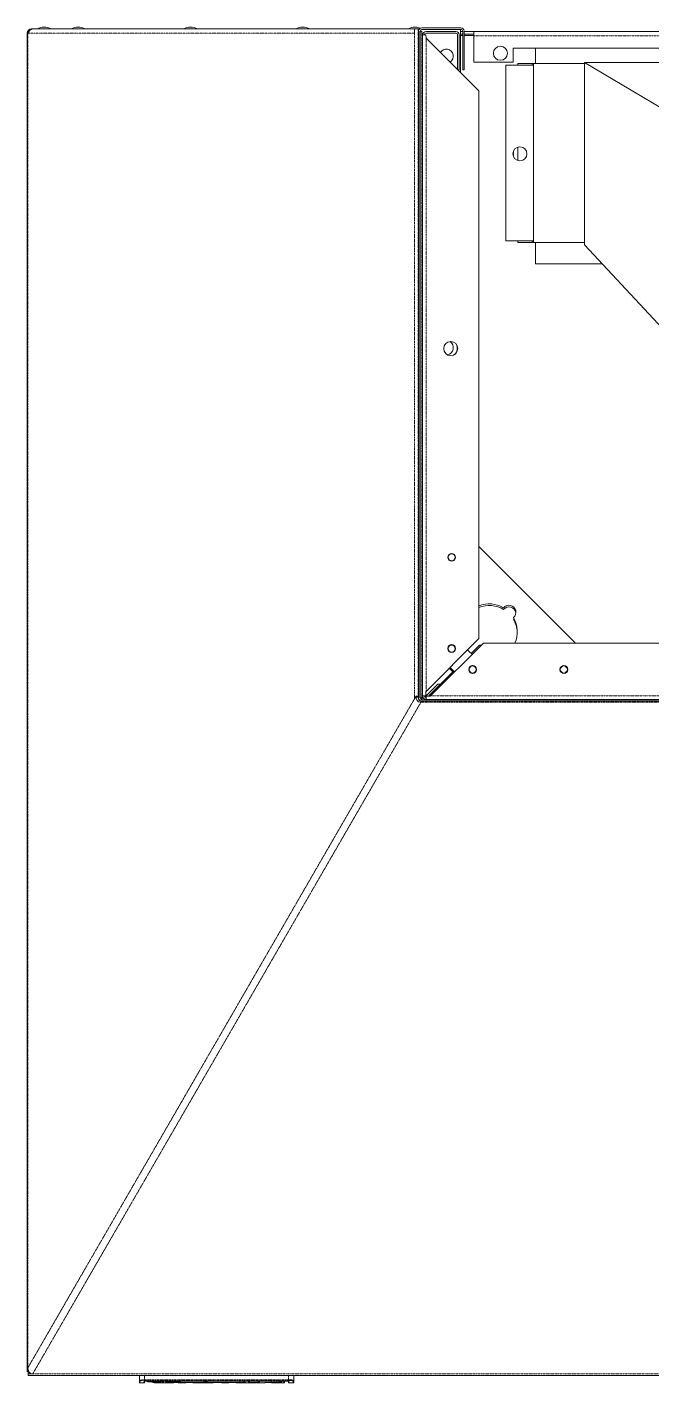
# Model space of a CAD drawing. Header units: millimetres. Extents: x 46989 to 543236, y 252623 to 526638.
# Drawn here: x 59520 to 67534, y 442613 to 460006 of the extents above; entities that cross this region are included whole.
import ezdxf

# ---------------------------------------------------------------- set-up
doc = ezdxf.new("R2010")
doc.units = ezdxf.units.MM
doc.linetypes.add('PHANTOM', pattern=[20, 10, -2, 2, -2, 2, -2])

msp = doc.modelspace()

# ---------------------------------------------------------------- linework, layer by layer
at = {"color": 7, "lineweight": 13, "ltscale": 0.03937}
for p, q in [((59520, 459928), (59520, 442757)), ((59609, 459984), (64491, 459984)), ((64543, 451400), (64543, 459955)), ((64563, 451400), (64563, 459955)), ((64594, 451425), (64594, 459908)), ((75286, 459950), (65252, 459950)), ((64637, 459865), (65314, 459188)), ((65756, 459736), (70076, 459736)), ((66669, 459539), (66017, 459539)), ((66669, 459554), (66669, 457214)), ((73869, 459554), (66669, 459554)), ((66669, 459554), (68289, 458592)), ((65662, 459518), (65662, 457264)), ((66017, 459518), (66017, 457264)), ((65314, 459188), (65314, 452161)), ((66669, 457242), (66017, 457242)), ((66669, 457214), (68289, 455475)), ((66897, 456969), (66043, 456969)), ((65314, 453341), (66553, 452102)), ((64637, 451483), (65314, 452161)), ((65373, 452102), (64695, 451425)), ((65373, 452102), (75264, 452102)), ((76020, 451377), (64585, 451377)), ((76020, 451357), (64585, 451357)), ((76000, 451382), (64637, 451382)), ((59534, 442708), (81005, 442708)), ((61025, 442707), (62875, 442707)), ((61068, 442636), (62831, 442636)), ((62831, 442636), (61068, 442636))]:
    msp.add_line(p, q, dxfattribs=at)
at = {"color": 7, "lineweight": 13, "ltscale": 0.000355}
for p, q in [((59520, 459928), (59530, 459928)), ((59520, 442757), (59530, 442757))]:
    msp.add_line(p, q, dxfattribs=at)
at = {"color": 7, "linetype": 'PHANTOM', "lineweight": 13, "ltscale": 0.03937}
for p, q in [((59530, 459928), (64491, 459928)), ((59530, 459928), (59530, 442807)), ((64491, 459928), (64491, 451392)), ((64538, 459984), (64538, 451423)), ((64585, 459912), (64585, 451458)), ((75286, 459893), (65252, 459893)), ((64637, 451483), (64637, 459865)), ((64491, 451392), (59530, 442807)), ((75942, 451425), (64695, 451425)), ((64571, 451344), (59592, 442728)), ((64571, 451344), (75968, 451344)), ((59592, 442728), (80947, 442728)), ((61025, 442652), (62875, 442652)), ((61025, 442645), (62875, 442645))]:
    msp.add_line(p, q, dxfattribs=at)
at = {"color": 7, "lineweight": 13, "ltscale": 0.000238}
msp.add_line((59577, 459984), (59577, 459978), dxfattribs=at)
at = {"color": 7, "lineweight": 13, "ltscale": 0.001129}
msp.add_line((59577, 459984), (59609, 459984), dxfattribs=at)
at = {"color": 7, "lineweight": 13, "ltscale": 0.000263}
for p, q in [((60084, 459984), (60092, 459984)), ((61525, 459984), (61532, 459984)), ((62965, 459984), (62973, 459984)), ((64406, 459984), (64413, 459984))]:
    msp.add_line(p, q, dxfattribs=at)
at = {"color": 7, "lineweight": 13, "ltscale": 0.002591}
for p, q in [((60092, 459984), (60166, 459984)), ((61532, 459984), (61607, 459984)), ((62973, 459984), (63048, 459984)), ((64413, 459984), (64488, 459984))]:
    msp.add_line(p, q, dxfattribs=at)
at = {"color": 7, "lineweight": 13, "ltscale": 0.003397}
for p, q in [((60166, 459984), (60264, 459984)), ((61607, 459984), (61705, 459984)), ((63048, 459984), (63145, 459984))]:
    msp.add_line(p, q, dxfattribs=at)
at = {"color": 7, "lineweight": 13, "ltscale": 0.0001}
msp.add_line((64488, 459984), (64491, 459984), dxfattribs=at)
at = {"color": 7, "lineweight": 13, "ltscale": 0.00162}
msp.add_line((64491, 459984), (64538, 459984), dxfattribs=at)
at = {"color": 7, "lineweight": 13, "ltscale": 0.001975}
for p, q in [((64491, 459984), (64491, 459928)), ((65252, 459950), (65252, 459893))]:
    msp.add_line(p, q, dxfattribs=at)
at = {"color": 7, "lineweight": 13, "ltscale": 0.000593}
msp.add_line((64555, 459984), (64538, 459984), dxfattribs=at)
at = {"color": 7, "lineweight": 13, "ltscale": 0.000703}
for p, q in [((64583, 459955), (64563, 459955)), ((64583, 451400), (64563, 451400)), ((64585, 451398), (64585, 451377))]:
    msp.add_line(p, q, dxfattribs=at)
at = {"color": 7, "lineweight": 13, "ltscale": 0.001477}
for p, q in [((64583, 459955), (64585, 459912)), ((64635, 459908), (64637, 459865))]:
    msp.add_line(p, q, dxfattribs=at)
at = {"color": 7, "lineweight": 13, "ltscale": 0.017375}
for p, q in [((64585, 459997), (65085, 459997)), ((64585, 459977), (65085, 459977))]:
    msp.add_line(p, q, dxfattribs=at)
at = {"color": 7, "lineweight": 13, "ltscale": 0.00046}
for p, q in [((64594, 459903), (64585, 459912)), ((64585, 451458), (64594, 451468))]:
    msp.add_line(p, q, dxfattribs=at)
at = {"color": 7, "lineweight": 13, "ltscale": 0.0007}
for p, q in [((64594, 459908), (64615, 459908)), ((65062, 459456), (65042, 459456)), ((65128, 459457), (65108, 459457)), ((64594, 451425), (64615, 451425)), ((64637, 451382), (64637, 451402))]:
    msp.add_line(p, q, dxfattribs=at)
at = {"color": 7, "lineweight": 13, "ltscale": 0.000639}
msp.add_line((64615, 459908), (64633, 459908), dxfattribs=at)
at = {"color": 7, "lineweight": 13, "ltscale": 0.001481}
msp.add_line((64633, 459908), (64637, 459865), dxfattribs=at)
at = {"color": 7, "lineweight": 13, "ltscale": 6.5e-05}
msp.add_line((64633, 459908), (64635, 459908), dxfattribs=at)
at = {"color": 7, "lineweight": 13, "ltscale": 0.0133}
for p, q in [((65020, 459950), (64637, 459950)), ((65020, 459930), (64637, 459930))]:
    msp.add_line(p, q, dxfattribs=at)
at = {"color": 7, "lineweight": 13, "ltscale": 0.0157}
for p, q in [((65042, 459456), (65042, 459908)), ((65062, 459456), (65062, 459908))]:
    msp.add_line(p, q, dxfattribs=at)
at = {"color": 7, "lineweight": 13, "ltscale": 0.01918}
msp.add_line((65078, 459425), (65078, 459977), dxfattribs=at)
at = {"color": 7, "lineweight": 13, "ltscale": 0.001045}
for p, q in [((65078, 459950), (65108, 459950)), ((65078, 459916), (65108, 459916)), ((65108, 459898), (65078, 459898))]:
    msp.add_line(p, q, dxfattribs=at)
at = {"color": 7, "lineweight": 13, "ltscale": 0.017275}
for p, q in [((65108, 459955), (65108, 459457)), ((65128, 459955), (65128, 459457))]:
    msp.add_line(p, q, dxfattribs=at)
at = {"color": 7, "lineweight": 13, "ltscale": 0.004323}
for p, q in [((65128, 459950), (65252, 459950)), ((65128, 459916), (65252, 459916)), ((65252, 459898), (65128, 459898))]:
    msp.add_line(p, q, dxfattribs=at)
at = {"color": 7, "lineweight": 13, "ltscale": 0.011725}
msp.add_line((65252, 459893), (65252, 459556), dxfattribs=at)
at = {"color": 7, "lineweight": 13, "ltscale": 0.00625}
msp.add_line((65756, 459556), (65756, 459736), dxfattribs=at)
at = {"color": 7, "lineweight": 13, "ltscale": 0.006827}
msp.add_line((66043, 459736), (66043, 459539), dxfattribs=at)
at = {"color": 7, "lineweight": 13, "ltscale": 0.0175}
msp.add_line((65252, 459556), (65756, 459556), dxfattribs=at)
at = {"color": 7, "lineweight": 13, "ltscale": 0.000702}
for p, q in [((65815, 459518), (65815, 459538)), ((65997, 459518), (65997, 459538))]:
    msp.add_line(p, q, dxfattribs=at)
at = {"color": 7, "lineweight": 13, "ltscale": 0.007013}
for p, q in [((65815, 459538), (66017, 459538)), ((66017, 457242), (65815, 457242))]:
    msp.add_line(p, q, dxfattribs=at)
at = {"color": 7, "lineweight": 13, "ltscale": 0.00075}
for p, q in [((66017, 459518), (66017, 459539)), ((65997, 457242), (65997, 457264)), ((66017, 457242), (66017, 457264))]:
    msp.add_line(p, q, dxfattribs=at)
at = {"color": 7, "lineweight": 13, "ltscale": 0.012336}
for p, q in [((66017, 459518), (65662, 459518)), ((65662, 457264), (66017, 457264))]:
    msp.add_line(p, q, dxfattribs=at)
at = {"color": 7, "linetype": 'PHANTOM', "lineweight": 13, "ltscale": 0.002321}
msp.add_line((65758, 458413), (65758, 458347), dxfattribs=at)
at = {"color": 7, "lineweight": 13, "ltscale": 0.005969}
msp.add_line((65815, 458466), (65815, 458294), dxfattribs=at)
at = {"color": 7, "lineweight": 13, "ltscale": 0.000748}
msp.add_line((65815, 457242), (65815, 457264), dxfattribs=at)
at = {"color": 7, "lineweight": 13, "ltscale": 0.0095}
msp.add_line((66043, 456969), (66043, 457242), dxfattribs=at)
at = {"color": 7, "lineweight": 13, "ltscale": 0.005159}
msp.add_line((65321, 452077), (65216, 451972), dxfattribs=at)
at = {"color": 7, "lineweight": 13, "ltscale": 0.000921}
msp.add_line((65348, 452077), (65321, 452077), dxfattribs=at)
at = {"color": 7, "lineweight": 13, "ltscale": 0.015332}
msp.add_line((64979, 451735), (64667, 451423), dxfattribs=at)
at = {"color": 7, "lineweight": 13, "ltscale": 0.002869}
for p, q in [((64934, 451780), (64992, 451722)), ((65003, 451733), (64945, 451791))]:
    msp.add_line(p, q, dxfattribs=at)
at = {"color": 7, "lineweight": 13, "ltscale": 0.00825}
msp.add_line((64790, 451577), (64622, 451409), dxfattribs=at)
at = {"color": 7, "lineweight": 13, "ltscale": 0.00107}
msp.add_line((64820, 451577), (64790, 451577), dxfattribs=at)
at = {"color": 7, "lineweight": 13, "ltscale": 0.001272}
msp.add_line((64509, 451423), (64491, 451392), dxfattribs=at)
at = {"color": 7, "lineweight": 13, "ltscale": 0.000985}
msp.add_line((64509, 451423), (64538, 451423), dxfattribs=at)
at = {"color": 7, "lineweight": 13, "ltscale": 0.000241}
msp.add_line((64538, 451423), (64543, 451428), dxfattribs=at)
at = {"color": 7, "lineweight": 13, "ltscale": 0.000527}
msp.add_line((64571, 451344), (64571, 451360), dxfattribs=at)
at = {"color": 7, "lineweight": 13, "ltscale": 0.000117}
msp.add_line((64585, 451458), (64583, 451456), dxfattribs=at)
at = {"color": 7, "lineweight": 13, "ltscale": 0.00047}
for p, q in [((64583, 451442), (64583, 451456)), ((64633, 451467), (64633, 451481))]:
    msp.add_line(p, q, dxfattribs=at)
at = {"color": 7, "lineweight": 13, "ltscale": 0.001475}
for p, q in [((64583, 451400), (64583, 451442)), ((64633, 451425), (64633, 451467)), ((64635, 451425), (64635, 451467)), ((64637, 451423), (64679, 451423)), ((64637, 451421), (64679, 451421))]:
    msp.add_line(p, q, dxfattribs=at)
at = {"color": 7, "lineweight": 13, "ltscale": 0.000397}
msp.add_line((64594, 451439), (64583, 451439), dxfattribs=at)
at = {"color": 7, "lineweight": 13, "ltscale": 0.000669}
msp.add_line((64585, 451398), (64604, 451398), dxfattribs=at)
at = {"color": 7, "lineweight": 13, "ltscale": 0.001346}
msp.add_line((64594, 451425), (64633, 451425), dxfattribs=at)
at = {"color": 7, "lineweight": 13, "ltscale": 0.000156}
for p, q in [((64637, 451483), (64633, 451481)), ((64695, 451425), (64693, 451421)), ((62391, 442613), (62386, 442613))]:
    msp.add_line(p, q, dxfattribs=at)
at = {"color": 7, "lineweight": 13, "ltscale": 6.1e-05}
for p, q in [((64633, 451425), (64635, 451425)), ((64637, 451421), (64637, 451423))]:
    msp.add_line(p, q, dxfattribs=at)
at = {"color": 7, "lineweight": 13, "ltscale": 0.000523}
msp.add_line((64635, 451467), (64635, 451482), dxfattribs=at)
at = {"color": 7, "lineweight": 13, "ltscale": 0.000553}
msp.add_line((64635, 451438), (64651, 451438), dxfattribs=at)
at = {"color": 7, "lineweight": 13, "ltscale": 0.000646}
msp.add_line((64637, 451402), (64637, 451421), dxfattribs=at)
at = {"color": 7, "lineweight": 13, "ltscale": 0.000515}
msp.add_line((64679, 451423), (64694, 451423), dxfattribs=at)
at = {"color": 7, "lineweight": 13, "ltscale": 0.000463}
msp.add_line((64679, 451421), (64693, 451421), dxfattribs=at)
at = {"color": 7, "lineweight": 13, "ltscale": 4.4e-05}
for p, q in [((64695, 451425), (64694, 451424)), ((61202, 442622), (61202, 442621))]:
    msp.add_line(p, q, dxfattribs=at)
at = {"color": 7, "lineweight": 13, "ltscale": 0.00175}
msp.add_line((59530, 442757), (59530, 442807), dxfattribs=at)
at = {"color": 7, "lineweight": 13, "ltscale": 0.000408}
msp.add_line((59530, 442757), (59542, 442757), dxfattribs=at)
at = {"color": 7, "lineweight": 13, "ltscale": 0.000426}
msp.add_line((59546, 442750), (59534, 442750), dxfattribs=at)
at = {"color": 7, "lineweight": 13, "ltscale": 0.000766}
msp.add_line((59534, 442728), (59534, 442750), dxfattribs=at)
at = {"color": 7, "lineweight": 13, "ltscale": 0.002}
msp.add_line((59592, 442728), (59534, 442728), dxfattribs=at)
at = {"color": 7, "lineweight": 13, "ltscale": 0.000714}
msp.add_line((59534, 442708), (59534, 442728), dxfattribs=at)
at = {"color": 7, "lineweight": 13, "ltscale": 0.00225}
for p, q in [((60960, 442707), (61025, 442707)), ((62875, 442707), (62940, 442707))]:
    msp.add_line(p, q, dxfattribs=at)
at = {"color": 7, "lineweight": 13, "ltscale": 0.002269}
for p, q in [((60960, 442642), (60960, 442707)), ((62940, 442642), (62940, 442707))]:
    msp.add_line(p, q, dxfattribs=at)
at = {"color": 7, "linetype": 'PHANTOM', "lineweight": 13, "ltscale": 0.001905}
for p, q in [((61025, 442707), (61025, 442652)), ((62875, 442652), (62875, 442707))]:
    msp.add_line(p, q, dxfattribs=at)
at = {"color": 7, "linetype": 'PHANTOM', "lineweight": 13, "ltscale": 0.000245}
for p, q in [((61025, 442652), (61025, 442645)), ((62875, 442645), (62875, 442652))]:
    msp.add_line(p, q, dxfattribs=at)
at = {"color": 7, "lineweight": 13, "ltscale": 0.000558}
for p, q in [((60960, 442626), (60960, 442642)), ((62940, 442642), (62940, 442626))]:
    msp.add_line(p, q, dxfattribs=at)
at = {"color": 7, "lineweight": 13, "ltscale": 1e-05}
for p, q in [((60960, 442626), (60960, 442626)), ((61930, 442619), (61929, 442619)), ((62940, 442626), (62940, 442626))]:
    msp.add_line(p, q, dxfattribs=at)
at = {"color": 7, "lineweight": 13, "ltscale": 0.000182}
for p, q in [((60960, 442620), (60960, 442626)), ((62940, 442626), (62940, 442620))]:
    msp.add_line(p, q, dxfattribs=at)
at = {"color": 7, "linetype": 'PHANTOM', "lineweight": 13, "ltscale": 0.000752}
for p, q in [((60967, 442635), (60967, 442613)), ((62933, 442613), (62933, 442635))]:
    msp.add_line(p, q, dxfattribs=at)
at = {"color": 7, "lineweight": 13, "ltscale": 0.001768}
for p, q in [((61018, 442613), (60967, 442613)), ((62933, 442613), (62882, 442613))]:
    msp.add_line(p, q, dxfattribs=at)
at = {"color": 7, "linetype": 'PHANTOM', "lineweight": 13, "ltscale": 0.000523}
for p, q in [((61018, 442613), (61018, 442628)), ((62882, 442628), (62882, 442613))]:
    msp.add_line(p, q, dxfattribs=at)
at = {"color": 7, "lineweight": 13, "ltscale": 0.000391}
for p, q in [((61025, 442620), (61025, 442632)), ((62874, 442620), (62874, 442632))]:
    msp.add_line(p, q, dxfattribs=at)
at = {"color": 7, "lineweight": 13, "ltscale": 0.000316}
msp.add_line((61065, 442636), (61065, 442627), dxfattribs=at)
at = {"color": 7, "lineweight": 13, "ltscale": 3e-06}
for p, q in [((61065, 442627), (61065, 442627)), ((61068, 442636), (61068, 442636)), ((62015, 442613), (62015, 442613)), ((62657, 442614), (62657, 442614)), ((62831, 442636), (62831, 442636))]:
    msp.add_line(p, q, dxfattribs=at)
at = {"color": 7, "lineweight": 13, "ltscale": 0.000284}
for p, q in [((61071, 442636), (61071, 442628)), ((62744, 442620), (62752, 442622))]:
    msp.add_line(p, q, dxfattribs=at)
at = {"color": 7, "lineweight": 13, "ltscale": 0.000173}
msp.add_line((61076, 442628), (61071, 442628), dxfattribs=at)
at = {"color": 7, "lineweight": 13, "ltscale": 0.000277}
msp.add_line((61076, 442636), (61076, 442628), dxfattribs=at)
at = {"color": 7, "linetype": 'PHANTOM', "lineweight": 13, "ltscale": 0.000274}
msp.add_line((61091, 442636), (61091, 442628), dxfattribs=at)
at = {"color": 7, "lineweight": 13, "ltscale": 0.004196}
msp.add_line((61211, 442628), (61091, 442628), dxfattribs=at)
at = {"color": 7, "lineweight": 13, "ltscale": 0.002549}
msp.add_line((61258, 442613), (61185, 442613), dxfattribs=at)
at = {"color": 7, "lineweight": 13, "ltscale": 0.000274}
msp.add_line((61211, 442636), (61211, 442628), dxfattribs=at)
at = {"color": 7, "lineweight": 13, "ltscale": 0.000276}
for p, q in [((61226, 442636), (61226, 442628)), ((61307, 442628), (61306, 442636))]:
    msp.add_line(p, q, dxfattribs=at)
at = {"color": 7, "lineweight": 13, "ltscale": 0.000169}
msp.add_line((61231, 442628), (61226, 442628), dxfattribs=at)
at = {"color": 7, "lineweight": 13, "ltscale": 0.000283}
msp.add_line((61231, 442636), (61231, 442628), dxfattribs=at)
at = {"color": 7, "lineweight": 13, "ltscale": 0.000313}
msp.add_line((61237, 442636), (61237, 442627), dxfattribs=at)
at = {"color": 7, "lineweight": 13, "ltscale": 4e-06}
for p, q in [((61237, 442627), (61237, 442627)), ((61744, 442616), (61744, 442616)), ((61790, 442619), (61790, 442619)), ((61790, 442619), (61790, 442619)), ((61790, 442619), (61790, 442619))]:
    msp.add_line(p, q, dxfattribs=at)
at = {"color": 7, "lineweight": 13, "ltscale": 0.000785}
for p, q in [((61252, 442613), (61252, 442636)), ((61252, 442636), (61252, 442613)), ((61270, 442636), (61270, 442613))]:
    msp.add_line(p, q, dxfattribs=at)
at = {"color": 7, "lineweight": 13, "ltscale": 8e-06}
for p, q in [((61252, 442613), (61252, 442613)), ((61773, 442618), (61773, 442618)), ((61909, 442618), (61909, 442618))]:
    msp.add_line(p, q, dxfattribs=at)
at = {"color": 7, "lineweight": 13, "ltscale": 0.000198}
msp.add_line((61258, 442613), (61252, 442613), dxfattribs=at)
at = {"color": 7, "lineweight": 13, "ltscale": 7.5e-05}
msp.add_line((61260, 442613), (61258, 442613), dxfattribs=at)
at = {"color": 7, "lineweight": 13, "ltscale": 0.000792}
msp.add_line((61260, 442636), (61260, 442613), dxfattribs=at)
at = {"color": 7, "lineweight": 13, "ltscale": 8.4e-05}
msp.add_line((61260, 442613), (61263, 442613), dxfattribs=at)
at = {"color": 7, "lineweight": 13, "ltscale": 0.000231}
msp.add_line((61263, 442613), (61269, 442613), dxfattribs=at)
at = {"color": 7, "lineweight": 13, "ltscale": 0.003649}
msp.add_line((61368, 442613), (61263, 442613), dxfattribs=at)
at = {"color": 7, "lineweight": 13, "ltscale": 1.5e-05}
msp.add_line((61270, 442613), (61269, 442613), dxfattribs=at)
at = {"color": 7, "lineweight": 13, "ltscale": 0.000314}
for p, q in [((61294, 442636), (61294, 442627)), ((61489, 442636), (61489, 442627))]:
    msp.add_line(p, q, dxfattribs=at)
at = {"color": 7, "linetype": 'PHANTOM', "lineweight": 13, "ltscale": 0.000275}
msp.add_line((61307, 442636), (61308, 442628), dxfattribs=at)
at = {"color": 7, "lineweight": 13, "ltscale": 4.1e-05}
msp.add_line((61308, 442628), (61307, 442628), dxfattribs=at)
at = {"color": 7, "lineweight": 13, "ltscale": 0.000977}
msp.add_line((61336, 442628), (61308, 442628), dxfattribs=at)
at = {"color": 7, "lineweight": 13, "ltscale": 0.000116}
msp.add_line((61326, 442623), (61326, 442620), dxfattribs=at)
at = {"color": 7, "lineweight": 13, "ltscale": 4.7e-05}
for p, q in [((61329, 442621), (61329, 442622)), ((62201, 442615), (62201, 442616))]:
    msp.add_line(p, q, dxfattribs=at)
at = {"color": 7, "linetype": 'PHANTOM', "lineweight": 13, "ltscale": 0.000278}
msp.add_line((61334, 442636), (61336, 442628), dxfattribs=at)
at = {"color": 7, "lineweight": 13, "ltscale": 0.003906}
msp.add_line((61448, 442628), (61336, 442628), dxfattribs=at)
at = {"color": 7, "lineweight": 13, "ltscale": 1.3e-05}
for p, q in [((61434, 442620), (61434, 442621)), ((61741, 442613), (61741, 442613)), ((62015, 442613), (62015, 442614)), ((62382, 442618), (62383, 442618))]:
    msp.add_line(p, q, dxfattribs=at)
at = {"color": 7, "lineweight": 13, "ltscale": 7.1e-05}
for p, q in [((61434, 442620), (61436, 442620)), ((62292, 442620), (62290, 442620))]:
    msp.add_line(p, q, dxfattribs=at)
at = {"color": 7, "lineweight": 13, "ltscale": 3.3e-05}
for p, q in [((61436, 442620), (61436, 442621)), ((61741, 442615), (61741, 442614))]:
    msp.add_line(p, q, dxfattribs=at)
at = {"color": 7, "linetype": 'PHANTOM', "lineweight": 13, "ltscale": 0.000277}
msp.add_line((61447, 442636), (61448, 442628), dxfattribs=at)
at = {"color": 7, "lineweight": 13, "ltscale": 0.000976}
msp.add_line((61476, 442628), (61448, 442628), dxfattribs=at)
at = {"color": 7, "lineweight": 13, "ltscale": 0.000134}
for p, q in [((61450, 442620), (61450, 442624)), ((62466, 442617), (62466, 442613))]:
    msp.add_line(p, q, dxfattribs=at)
at = {"color": 7, "lineweight": 13, "ltscale": 0.000255}
msp.add_line((61457, 442620), (61450, 442620), dxfattribs=at)
at = {"color": 7, "lineweight": 13, "ltscale": 0.011409}
msp.add_line((61786, 442620), (61457, 442620), dxfattribs=at)
at = {"color": 7, "lineweight": 13, "ltscale": 7.2e-05}
for p, q in [((61461, 442615), (61461, 442613)), ((62404, 442615), (62404, 442613))]:
    msp.add_line(p, q, dxfattribs=at)
at = {"color": 7, "lineweight": 13, "ltscale": 0.003249}
msp.add_line((61554, 442613), (61461, 442613), dxfattribs=at)
at = {"color": 7, "lineweight": 13, "ltscale": 2.9e-05}
msp.add_line((61477, 442628), (61476, 442628), dxfattribs=at)
at = {"color": 7, "lineweight": 13, "ltscale": 5e-06}
for p, q in [((61489, 442627), (61489, 442627)), ((62015, 442613), (62015, 442613))]:
    msp.add_line(p, q, dxfattribs=at)
at = {"color": 7, "lineweight": 13, "ltscale": 5.7e-05}
for p, q in [((61554, 442616), (61554, 442615)), ((62256, 442614), (62258, 442613))]:
    msp.add_line(p, q, dxfattribs=at)
at = {"color": 7, "lineweight": 13, "ltscale": 6e-06}
for p, q in [((61554, 442615), (61554, 442615)), ((61910, 442618), (61909, 442618)), ((62108, 442613), (62108, 442613))]:
    msp.add_line(p, q, dxfattribs=at)
at = {"color": 7, "lineweight": 13, "ltscale": 1.2e-05}
for p, q in [((61554, 442613), (61555, 442614)), ((62688, 442620), (62688, 442620))]:
    msp.add_line(p, q, dxfattribs=at)
at = {"color": 7, "lineweight": 13, "ltscale": 0.000104}
msp.add_line((61555, 442617), (61555, 442614), dxfattribs=at)
at = {"color": 7, "lineweight": 13, "ltscale": 0.001186}
msp.add_line((61584, 442619), (61618, 442619), dxfattribs=at)
at = {"color": 7, "lineweight": 13, "ltscale": 9.3e-05}
msp.add_line((61647, 442616), (61647, 442614), dxfattribs=at)
at = {"color": 7, "lineweight": 13, "ltscale": 0.007998}
msp.add_line((61878, 442613), (61647, 442613), dxfattribs=at)
at = {"color": 7, "linetype": 'PHANTOM', "lineweight": 13, "ltscale": 3.4e-05}
msp.add_line((61741, 442615), (61741, 442614), dxfattribs=at)
at = {"color": 7, "lineweight": 13, "ltscale": 5.1e-05}
for p, q in [((61741, 442613), (61741, 442615)), ((62484, 442618), (62485, 442618))]:
    msp.add_line(p, q, dxfattribs=at)
at = {"color": 7, "lineweight": 13, "ltscale": 1.7e-05}
msp.add_line((61741, 442614), (61741, 442613), dxfattribs=at)
at = {"color": 7, "lineweight": 13, "ltscale": 8.7e-05}
msp.add_line((61744, 442616), (61744, 442613), dxfattribs=at)
at = {"color": 7, "lineweight": 13, "ltscale": 0.000556}
for p, q in [((61786, 442636), (61786, 442620)), ((62374, 442636), (62374, 442620))]:
    msp.add_line(p, q, dxfattribs=at)
at = {"color": 7, "lineweight": 13, "ltscale": 0.000568}
msp.add_line((61794, 442620), (61794, 442636), dxfattribs=at)
at = {"color": 7, "lineweight": 13, "ltscale": 0.000574}
msp.add_line((61794, 442636), (61794, 442619), dxfattribs=at)
at = {"color": 7, "lineweight": 13, "ltscale": 0.000599}
msp.add_line((61810, 442636), (61810, 442619), dxfattribs=at)
at = {"color": 7, "lineweight": 13, "ltscale": 7e-06}
msp.add_line((61810, 442619), (61810, 442619), dxfattribs=at)
at = {"color": 7, "lineweight": 13, "ltscale": 0.000569}
for p, q in [((61812, 442620), (61812, 442636)), ((62502, 442636), (62502, 442619))]:
    msp.add_line(p, q, dxfattribs=at)
at = {"color": 7, "lineweight": 13, "ltscale": 0.000559}
msp.add_line((61817, 442620), (61817, 442636), dxfattribs=at)
at = {"color": 7, "lineweight": 13, "ltscale": 0.000555}
for p, q in [((61828, 442636), (61828, 442620)), ((62290, 442620), (62290, 442636)), ((62292, 442636), (62292, 442620))]:
    msp.add_line(p, q, dxfattribs=at)
at = {"color": 7, "lineweight": 13, "ltscale": 0.000384}
msp.add_line((61839, 442620), (61828, 442620), dxfattribs=at)
at = {"color": 7, "lineweight": 13, "ltscale": 6.2e-05}
msp.add_line((61838, 442616), (61838, 442618), dxfattribs=at)
at = {"color": 7, "lineweight": 13, "ltscale": 0.014154}
msp.add_line((62247, 442620), (61839, 442620), dxfattribs=at)
at = {"color": 7, "lineweight": 13, "ltscale": 0.000306}
msp.add_line((61887, 442613), (61878, 442613), dxfattribs=at)
at = {"color": 7, "lineweight": 13, "ltscale": 0.000154}
for p, q in [((61893, 442617), (61897, 442617)), ((62386, 442618), (62386, 442613))]:
    msp.add_line(p, q, dxfattribs=at)
at = {"color": 7, "lineweight": 13, "ltscale": 0.000423}
msp.add_line((61909, 442618), (61897, 442617), dxfattribs=at)
at = {"color": 7, "lineweight": 13, "ltscale": 0.000671}
msp.add_line((61944, 442619), (61925, 442616), dxfattribs=at)
at = {"color": 7, "linetype": 'PHANTOM', "lineweight": 13, "ltscale": 9.3e-05}
msp.add_line((61925, 442619), (61925, 442616), dxfattribs=at)
at = {"color": 7, "lineweight": 13, "ltscale": 6.6e-05}
msp.add_line((62015, 442615), (62015, 442613), dxfattribs=at)
at = {"color": 7, "lineweight": 13, "ltscale": 5.9e-05}
msp.add_line((62015, 442615), (62015, 442614), dxfattribs=at)
at = {"color": 7, "lineweight": 13, "ltscale": 0.003253}
msp.add_line((62108, 442613), (62015, 442613), dxfattribs=at)
at = {"color": 7, "lineweight": 13, "ltscale": 0.000111}
msp.add_line((62108, 442613), (62108, 442617), dxfattribs=at)
at = {"color": 7, "linetype": 'PHANTOM', "lineweight": 13, "ltscale": 7.5e-05}
msp.add_line((62108, 442616), (62108, 442614), dxfattribs=at)
at = {"color": 7, "lineweight": 13, "ltscale": 3.6e-05}
msp.add_line((62108, 442614), (62108, 442613), dxfattribs=at)
at = {"color": 7, "lineweight": 13, "ltscale": 3.4e-05}
msp.add_line((62134, 442619), (62133, 442619), dxfattribs=at)
at = {"color": 7, "lineweight": 13, "ltscale": 0.000649}
msp.add_line((62174, 442619), (62156, 442619), dxfattribs=at)
at = {"color": 7, "lineweight": 13, "ltscale": 0.000113}
msp.add_line((62174, 442619), (62178, 442619), dxfattribs=at)
at = {"color": 7, "lineweight": 13, "ltscale": 5.2e-05}
for p, q in [((62201, 442615), (62201, 442616)), ((62404, 442614), (62404, 442615))]:
    msp.add_line(p, q, dxfattribs=at)
at = {"color": 7, "lineweight": 13, "ltscale": 1e-06}
for p, q in [((62201, 442615), (62201, 442615)), ((62457, 442615), (62457, 442615))]:
    msp.add_line(p, q, dxfattribs=at)
at = {"color": 7, "lineweight": 13, "ltscale": 0.001546}
msp.add_line((62246, 442613), (62201, 442613), dxfattribs=at)
at = {"color": 7, "lineweight": 13, "ltscale": 2e-05}
for p, q in [((62246, 442613), (62246, 442614)), ((62309, 442619), (62309, 442619))]:
    msp.add_line(p, q, dxfattribs=at)
at = {"color": 7, "linetype": 'PHANTOM', "lineweight": 13, "ltscale": 0.000555}
msp.add_line((62247, 442636), (62247, 442620), dxfattribs=at)
at = {"color": 7, "lineweight": 13, "ltscale": 0.001521}
msp.add_line((62247, 442620), (62290, 442620), dxfattribs=at)
at = {"color": 7, "lineweight": 13, "ltscale": 0.000205}
msp.add_line((62264, 442613), (62258, 442613), dxfattribs=at)
at = {"color": 7, "lineweight": 13, "ltscale": 0.000353}
msp.add_line((62264, 442613), (62274, 442613), dxfattribs=at)
at = {"color": 7, "lineweight": 13, "ltscale": 0.003591}
msp.add_line((62378, 442613), (62274, 442613), dxfattribs=at)
at = {"color": 7, "lineweight": 13, "ltscale": 0.00059}
msp.add_line((62309, 442636), (62309, 442619), dxfattribs=at)
at = {"color": 7, "linetype": 'PHANTOM', "lineweight": 13, "ltscale": 0.000593}
msp.add_line((62309, 442636), (62309, 442619), dxfattribs=at)
at = {"color": 7, "lineweight": 13, "ltscale": 0.000578}
msp.add_line((62359, 442636), (62359, 442619), dxfattribs=at)
at = {"color": 7, "lineweight": 13, "ltscale": 0.000746}
msp.add_line((62382, 442618), (62361, 442619), dxfattribs=at)
at = {"color": 7, "lineweight": 13, "ltscale": 0.00341}
msp.add_line((62472, 442620), (62374, 442620), dxfattribs=at)
at = {"color": 7, "lineweight": 13, "ltscale": 0.000133}
msp.add_line((62381, 442613), (62378, 442613), dxfattribs=at)
at = {"color": 7, "lineweight": 13, "ltscale": 0.000164}
msp.add_line((62381, 442618), (62381, 442613), dxfattribs=at)
at = {"color": 7, "lineweight": 13, "ltscale": 0.000163}
msp.add_line((62386, 442613), (62381, 442613), dxfattribs=at)
at = {"color": 7, "lineweight": 13, "ltscale": 0.000138}
msp.add_line((62391, 442617), (62391, 442613), dxfattribs=at)
at = {"color": 7, "lineweight": 13, "ltscale": 2.3e-05}
msp.add_line((62404, 442613), (62404, 442614), dxfattribs=at)
at = {"color": 7, "lineweight": 13, "ltscale": 0.001846}
msp.add_line((62457, 442613), (62404, 442613), dxfattribs=at)
at = {"color": 7, "lineweight": 13, "ltscale": 0.003417}
msp.add_line((62565, 442613), (62467, 442613), dxfattribs=at)
at = {"color": 7, "lineweight": 13, "ltscale": 0.000379}
msp.add_line((62472, 442620), (62483, 442620), dxfattribs=at)
at = {"color": 7, "linetype": 'PHANTOM', "lineweight": 13, "ltscale": 0.000547}
msp.add_line((62483, 442620), (62483, 442636), dxfattribs=at)
at = {"color": 7, "lineweight": 13, "ltscale": 0.00019}
msp.add_line((62489, 442620), (62483, 442620), dxfattribs=at)
at = {"color": 7, "lineweight": 13, "ltscale": 0.000388}
msp.add_line((62485, 442618), (62496, 442619), dxfattribs=at)
at = {"color": 7, "linetype": 'PHANTOM', "lineweight": 13, "ltscale": 0.000549}
msp.add_line((62489, 442636), (62489, 442620), dxfattribs=at)
at = {"color": 7, "lineweight": 13, "ltscale": 0.000532}
msp.add_line((62652, 442621), (62652, 442636), dxfattribs=at)
at = {"color": 7, "lineweight": 13, "ltscale": 0.00013}
msp.add_line((62657, 442618), (62657, 442614), dxfattribs=at)
at = {"color": 7, "lineweight": 13, "ltscale": 5.4e-05}
msp.add_line((62657, 442614), (62658, 442614), dxfattribs=at)
at = {"color": 7, "lineweight": 13, "ltscale": 0.000136}
for p, q in [((62658, 442614), (62658, 442618)), ((62667, 442618), (62667, 442614)), ((62781, 442613), (62785, 442613))]:
    msp.add_line(p, q, dxfattribs=at)
at = {"color": 7, "lineweight": 13, "ltscale": 0.000311}
msp.add_line((62667, 442614), (62658, 442614), dxfattribs=at)
at = {"color": 7, "lineweight": 13, "ltscale": 0.003331}
msp.add_line((62667, 442614), (62763, 442614), dxfattribs=at)
at = {"color": 7, "linetype": 'PHANTOM', "lineweight": 13, "ltscale": 0.000552}
msp.add_line((62688, 442620), (62688, 442636), dxfattribs=at)
at = {"color": 7, "lineweight": 13, "ltscale": 0.000552}
msp.add_line((62688, 442636), (62688, 442620), dxfattribs=at)
at = {"color": 7, "lineweight": 13, "ltscale": 0.001219}
msp.add_line((62688, 442620), (62723, 442619), dxfattribs=at)
at = {"color": 7, "lineweight": 13, "ltscale": 0.000588}
msp.add_line((62723, 442619), (62723, 442636), dxfattribs=at)
at = {"color": 7, "lineweight": 13, "ltscale": 0.000709}
msp.add_line((62723, 442619), (62744, 442620), dxfattribs=at)
at = {"color": 7, "lineweight": 13, "ltscale": 0.000484}
msp.add_line((62752, 442622), (62752, 442636), dxfattribs=at)
at = {"color": 7, "linetype": 'PHANTOM', "lineweight": 13, "ltscale": 0.000444}
msp.add_line((62762, 442636), (62762, 442623), dxfattribs=at)
at = {"color": 7, "lineweight": 13, "ltscale": 0.000457}
msp.add_line((62766, 442636), (62766, 442623), dxfattribs=at)
at = {"color": 7, "lineweight": 13, "ltscale": 3.8e-05}
msp.add_line((62767, 442622), (62766, 442623), dxfattribs=at)
at = {"color": 7, "linetype": 'PHANTOM', "lineweight": 13, "ltscale": 0.000467}
msp.add_line((62767, 442636), (62767, 442622), dxfattribs=at)
at = {"color": 7, "lineweight": 13, "ltscale": 0.000107}
msp.add_line((62771, 442621), (62773, 442619), dxfattribs=at)
at = {"color": 7, "lineweight": 13, "ltscale": 0.000209}
msp.add_line((62775, 442613), (62781, 442613), dxfattribs=at)
at = {"color": 7, "lineweight": 13, "ltscale": 0.00078}
msp.add_line((62785, 442636), (62785, 442613), dxfattribs=at)
at = {"color": 7, "lineweight": 13, "ltscale": 0.001007}
msp.add_line((62785, 442614), (62814, 442614), dxfattribs=at)
at = {"color": 7, "lineweight": 13, "ltscale": 0.000771}
msp.add_line((62814, 442614), (62814, 442636), dxfattribs=at)
at = {"color": 7, "lineweight": 13, "ltscale": 0.000765}
msp.add_line((62823, 442636), (62823, 442614), dxfattribs=at)
at = {"color": 7, "lineweight": 13, "ltscale": 0.000299}
msp.add_line((62823, 442636), (62831, 442636), dxfattribs=at)
at = {"color": 7, "lineweight": 13, "ltscale": 0.03937}
for points in [[(59609, 459984), (59602, 459984), (59590, 459982), (59575, 459977), (59566, 459972), (59556, 459965), (59545, 459954), (59536, 459941), (59530, 459928)], [(64538, 451423), (64513, 451408), (64499, 451398), (64491, 451392)], [(64509, 451423), (64510, 451411), (64512, 451399), (64515, 451387), (64519, 451377), (64525, 451367), (64532, 451359), (64541, 451352), (64550, 451348), (64561, 451345), (64571, 451344)], [(64538, 451423), (64537, 451411), (64537, 451400), (64539, 451386), (64545, 451376), (64549, 451372), (64553, 451369), (64558, 451367)], [(59542, 442757), (59536, 442771), (59532, 442786), (59530, 442807)], [(59575, 442730), (59563, 442735), (59553, 442743), (59547, 442749), (59542, 442757)], [(61068, 442636), (61042, 442635), (61028, 442632), (61023, 442631)], [(61025, 442632), (61035, 442634), (61057, 442636), (61065, 442636)], [(61071, 442628), (61067, 442627), (61066, 442627), (61065, 442627), (61065, 442627), (61065, 442627)], [(61065, 442627), (61065, 442627), (61065, 442627), (61066, 442626), (61072, 442626)], [(61120, 442621), (61098, 442625), (61072, 442626)], [(61201, 442621), (61201, 442622), (61201, 442622), (61201, 442622), (61202, 442622), (61210, 442624), (61230, 442626)], [(61237, 442627), (61236, 442627), (61235, 442626), (61230, 442626)], [(61231, 442628), (61235, 442627), (61236, 442627), (61237, 442627), (61237, 442627), (61237, 442627)], [(61307, 442628), (61296, 442627), (61295, 442627)], [(61301, 442626), (61318, 442624), (61324, 442624), (61329, 442622), (61330, 442622), (61330, 442622), (61330, 442622)], [(61461, 442615), (61459, 442616), (61452, 442617), (61429, 442618)], [(61434, 442621), (61447, 442623), (61456, 442625), (61482, 442626)], [(61489, 442627), (61485, 442628), (61477, 442628)], [(61482, 442626), (61488, 442626), (61489, 442627), (61489, 442627), (61489, 442627), (61489, 442627)], [(61554, 442616), (61554, 442616), (61554, 442616), (61555, 442617)], [(61565, 442618), (61556, 442617), (61555, 442617)], [(61646, 442617), (61640, 442618), (61636, 442618)], [(61741, 442614), (61741, 442615), (61741, 442615), (61741, 442615), (61744, 442616)], [(61744, 442616), (61752, 442616), (61773, 442618)], [(61794, 442620), (61794, 442620), (61793, 442620), (61786, 442620)], [(61790, 442619), (61794, 442619), (61794, 442619), (61794, 442619), (61794, 442619), (61794, 442619)], [(61810, 442619), (61810, 442619), (61810, 442619), (61810, 442619), (61811, 442619), (61812, 442620)], [(61818, 442618), (61811, 442619), (61810, 442619)], [(61841, 442618), (61833, 442618), (61818, 442618)], [(61838, 442616), (61843, 442617), (61844, 442617), (61844, 442617), (61844, 442617), (61844, 442617)], [(61844, 442617), (61844, 442617), (61844, 442618), (61844, 442618), (61841, 442618)], [(61854, 442614), (61854, 442614), (61854, 442614), (61854, 442614), (61856, 442614), (61861, 442615)], [(61863, 442613), (61855, 442614), (61854, 442614), (61854, 442614), (61854, 442614), (61854, 442614)], [(62013, 442617), (62005, 442618), (61998, 442618)], [(62133, 442619), (62115, 442618), (62110, 442617), (62108, 442617), (62108, 442616), (62108, 442616)], [(62178, 442619), (62196, 442618), (62200, 442617), (62201, 442616), (62201, 442616), (62201, 442616)], [(62374, 442620), (62363, 442620), (62360, 442620), (62359, 442619), (62359, 442619), (62359, 442619), (62359, 442619)], [(62383, 442618), (62398, 442617), (62403, 442616), (62404, 442615)], [(62457, 442615), (62458, 442616), (62463, 442617), (62465, 442617)], [(62467, 442613), (62493, 442615), (62571, 442619), (62652, 442621)], [(62502, 442619), (62502, 442620), (62501, 442620), (62490, 442620), (62489, 442620)], [(62496, 442619), (62501, 442619), (62502, 442619), (62502, 442619)], [(62647, 442618), (62604, 442616), (62573, 442614), (62565, 442613)], [(62647, 442618), (62679, 442617), (62721, 442616), (62767, 442613)], [(62831, 442636), (62858, 442634), (62872, 442632), (62874, 442632)], [(62877, 442631), (62861, 442634), (62834, 442636), (62831, 442636)]]:
    msp.add_lwpolyline(points, dxfattribs=at)
at = {"color": 7, "linetype": 'PHANTOM', "lineweight": 13, "ltscale": 0.03937}
for points in [[(61025, 442652), (61000, 442652), (60979, 442649)], [(62921, 442649), (62899, 442652), (62875, 442652)], [(60979, 442649), (60964, 442646), (60961, 442643), (60960, 442642), (60960, 442642)], [(60967, 442635), (60967, 442635), (60968, 442636), (60969, 442637), (60973, 442639), (60981, 442642), (61005, 442645), (61025, 442645)], [(61018, 442628), (61018, 442629), (61019, 442630), (61020, 442630), (61025, 442632), (61044, 442635), (61068, 442636)], [(62831, 442636), (62849, 442635), (62865, 442634), (62876, 442631), (62880, 442630), (62881, 442629), (62882, 442629), (62882, 442628)], [(62918, 442642), (62903, 442644), (62875, 442645)], [(62940, 442642), (62940, 442643), (62939, 442644), (62937, 442645), (62931, 442647), (62921, 442649)], [(62933, 442635), (62933, 442635), (62932, 442636), (62931, 442637), (62928, 442639)]]:
    msp.add_lwpolyline(points, dxfattribs=at)
at = {"color": 7, "lineweight": 13, "ltscale": 0.03937}
for centre, radius in [((65591, 459670), 90), ((65842, 458380), 90), ((64954, 455882), 90), ((64966, 453204), 50.4), ((64966, 453204), 50.4), ((64966, 453204), 45), ((64966, 452034), 50.4), ((64966, 452034), 50.4), ((64966, 452034), 45), ((65236, 451765), 50.4), ((65235, 451765), 45), ((66406, 451765), 50.4), ((66405, 451765), 45)]:
    msp.add_circle(centre, radius, dxfattribs=at)
for centre, radius, start, end in [((59577, 459928), 56.9, 90, 180), ((59738, 459808), 198, 90, 116.9915), ((59738, 459808), 198, 63.0085, 90), ((60174, 459808), 198, 90, 116.9915), ((60174, 459808), 198, 63.0085, 90), ((61615, 459808), 198, 90, 116.9915), ((61615, 459808), 198, 63.0085, 90), ((63055, 459808), 198, 90, 116.9915), ((63055, 459808), 198, 63.0085, 90), ((64496, 459808), 198, 90, 116.9915), ((64496, 459808), 198, 69.0912, 90), ((64585, 459955), 42.5, 90, 180), ((64585, 459955), 22.3, 90, 180), ((64637, 459908), 42.5, 90, 180), ((64637, 459908), 22.3, 90, 180), ((65020, 459908), 42.5, 0, 90), ((65020, 459908), 22.3, 0, 90), ((65085, 459955), 42.5, 0, 90.0002), ((65085, 459955), 22.3, 0, 90.0003), ((64898, 459634), 90, 301.5245, 148.4755), ((64898, 455893), 90, 277.5621, 60.5953), ((64903, 455893), 135, 322.9313, 13.5112), ((65448, 452247), 360, 59.4229, 111.8391), ((65449, 452225), 360, 59.4229, 111.9595), ((65700, 452499), 90, 310.0743, 139.9256), ((65701, 452477), 90, 8.9319, 139.9257), ((65448, 452247), 360, 336.2968, 30.5771), ((65701, 452477), 90, 310.0744, 316.8337), ((65449, 452225), 360, 3.5794, 30.5771), ((65448, 452247), 360, 219.6194, 232.8028), ((65235, 451765), 50.4, 270.4177, 89.5995), ((66405, 451765), 50.4, 270.4201, 89.6019), ((64585, 451400), 42.5, 180, 270), ((64585, 451400), 22.3, 180, 270), ((64411, 451464), 200, 323.062, 327.6129), ((64637, 451425), 42.5, 180, 270), ((64637, 451425), 22.3, 180, 270), ((64638, 451482), 1.65, 117.9443, 163.6093), ((64699, 451419), 6.92, 138.3816, 166.0011), ((59591, 442789), 61.2, 254.6274, 270.4884), ((60967, 442620), 7.21, 180.049, 269.9502), ((61018, 442620), 7.21, 270.046, 359.954), ((61086, 441996), 632, 89.6148, 90.9671), ((61185, 442897), 284, 256.7596, 269.9533), ((61202, 442622), 0.876, 196.6884, 256.4169), ((61259, 442830), 216, 254.6456, 268.2003), ((61217, 442169), 459, 88.8467, 90.6949), ((61262, 442928), 314, 271.3548, 281.7764), ((61295, 442626), 0.672, 91.2599, 147.821), ((61296, 442628), 1.53, 225.1159, 272.2339), ((61303, 442679), 53.4, 261.6633, 267.263), ((61326, 442627), 6.88, 274.4292, 301.7485), ((61329, 442622), 0.973, 280.5881, 340.4736), ((61368, 442918), 305, 270.0213, 279.0606), ((61433, 442517), 102, 92.3295, 99.9386), ((61444, 442865), 245, 268.137, 271.3961), ((61489, 442627), 0.639, 29.8024, 84.0038), ((61556, 442616), 2.06, 190.8118, 220.915), ((61560, 442614), 5.48, 176.3415, 191.3142), ((61584, 442264), 354, 90.0602, 93.1443), ((61617, 442278), 341, 86.8209, 89.868), ((61646, 442615), 2.18, 44.4093, 82.3973), ((61646, 442616), 1.18, 0.3613, 28.2119), ((61648, 442614), 0.572, 164.0843, 232.3772), ((61642, 442614), 6.19, 1.3182, 16.2716), ((61647, 442614), 1.01, 313.4204, 13.6139), ((61742, 442615), 1.36, 187.3979, 212.2658), ((61743, 442639), 26, 265.1654, 272.3251), ((61737, 444206), 1593, 270.2327, 273.6119), ((61746, 443241), 624, 272.4828, 274.0562), ((61794, 442619), 0.32, 31.9211, 86.4125), ((61819, 442526), 94, 91.4852, 94.5135), ((61827, 442220), 400, 89.8028, 91.4194), ((61728, 445299), 2687, 272.8335, 273.5092), ((61876, 442969), 356, 267.9095, 270.2308), ((61877, 443023), 410, 271.3702, 276.7706), ((61934, 442292), 326, 90.8259, 94.2898), ((61959, 437818), 4801, 89.803, 90.3507), ((61980, 442036), 583, 88.2683, 90.4453), ((62012, 442614), 2.86, 25.812, 74.9107), ((62011, 442614), 3.66, 1.207, 24.7208), ((62012, 442614), 2.69, 340.3303, 0.0605), ((62110, 442615), 1.7, 147.7209, 179.6055), ((62112, 442616), 4.15, 182.7567, 200.7855), ((62154, 440791), 1828, 89.9512, 90.6362), ((62191, 442613), 10.8, 2.2422, 15.0766), ((62204, 442614), 2.77, 170.7206, 207.5489), ((62201, 442614), 0.788, 323.3658, 13.7202), ((62247, 442441), 173, 86.9712, 90.5155), ((62294, 442477), 143, 86.2406, 90.5802), ((62298, 442555), 64.5, 80.3155, 85.0888), ((62379, 443045), 431, 260.726, 269.8605), ((62361, 442624), 5.48, 248.093, 270.5703), ((62411, 442208), 406, 91.0809, 92.9079), ((62449, 442615), 7.88, 350.246, 3.5843), ((62461, 442614), 4.82, 179.2822, 193.2586), ((62490, 442381), 237, 91.5583, 95.9727), ((62466, 442616), 2.76, 253.3959, 279.2356), ((62651, 441429), 1191, 88.2323, 89.9825), ((62762, 442576), 47.1, 96.131, 103.0939), ((62761, 442590), 33.6, 88.7347, 96.7122), ((62762, 442605), 18.3, 78.0544, 89.403), ((62764, 442611), 12.3, 54.9274, 74.9681), ((62777, 442898), 285, 268.0441, 269.7146), ((62786, 442637), 22.9, 234.8037, 241.5488), ((62790, 442643), 30.2, 239.7816, 260.4872), ((62817, 442723), 110, 268.572, 272.9091), ((62882, 442620), 7.21, 180.0455, 269.9546), ((62933, 442620), 7.21, 270.0499, 359.951)]:
    msp.add_arc(centre, radius, start, end, dxfattribs=at)
at = {"color": 7, "linetype": 'PHANTOM', "lineweight": 13, "ltscale": 0.03937}
for centre, radius, start, end in [((60967, 442642), 7.16, 180.4891, 270.3887), ((61018, 442635), 7.22, 269.9456, 323.6573), ((62882, 442635), 7.22, 216.3346, 270.0545), ((62907, 442585), 57.9, 68.824, 79.0975), ((62933, 442642), 7.16, 269.6113, 359.5109)]:
    msp.add_arc(centre, radius, start, end, dxfattribs=at)

doc.saveas('drawing.dxf')
